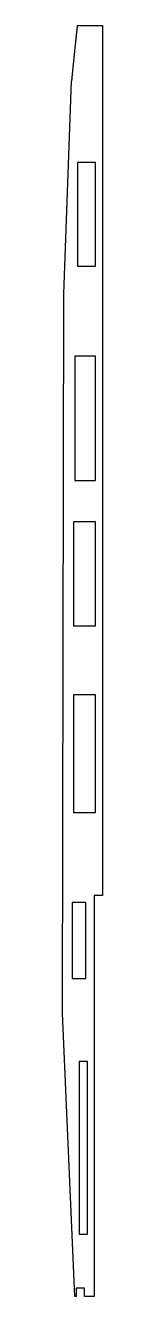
# Model space of a CAD drawing. Header units: millimetres. Extents: x 0 to 29, y 0 to 919.
import ezdxf

# ---------------------------------------------------------------- set-up
doc = ezdxf.new("R2010")
doc.units = ezdxf.units.MM

msp = doc.modelspace()

# ---------------------------------------------------------------- linework, layer by layer
for p, q in [((10.73, 919, 0), (29, 919, 0)), ((29, 919, 0), (29, 907, 0)), ((29, 907, 0), (29, 870, 0)), ((1, 725, 0), (6.54, 878.59, 0)), ((29, 870, 0), (29, 290, 0)), ((24, 820, 0), (11, 820, 0)), ((11, 820, 0), (11, 745, 0)), ((24, 745, 0), (24, 820, 0)), ((11, 745, 0), (24, 745, 0)), ((0, 205, 0), (1, 725, 0)), ((24, 680, 0), (9, 680, 0)), ((9, 680, 0), (9, 590, 0)), ((24, 590, 0), (24, 680, 0)), ((9, 590, 0), (24, 590, 0)), ((24, 560, 0), (8, 560, 0)), ((8, 560, 0), (8, 485, 0)), ((24, 485, 0), (24, 560, 0)), ((8, 485, 0), (24, 485, 0)), ((24, 435, 0), (8, 435, 0)), ((8, 435, 0), (8, 350, 0)), ((24, 350, 0), (24, 435, 0)), ((8, 350, 0), (24, 350, 0)), ((17, 285, 0), (7, 285, 0)), ((7, 285, 0), (7, 230, 0)), ((17, 230, 0), (17, 285, 0)), ((29, 290, 0), (23, 290, 0)), ((23, 290, 0), (23, 0, 0)), ((7, 230, 0), (17, 230, 0)), ((9, 0, 0), (0, 205, 0)), ((18, 170, 0), (12, 170, 0)), ((12, 170, 0), (12, 45, 0)), ((18, 45, 0), (18, 170, 0)), ((12, 45, 0), (18, 45, 0)), ((10, 0, 0), (9, 0, 0)), ((16, 6, 0), (10, 6, 0)), ((10, 6, 0), (10, 0, 0)), ((16, 0, 0), (16, 6, 0)), ((23, 0, 0), (16, 0, 0))]:
    msp.add_line(p, q)
msp.add_open_spline([(10.73, 919, 0), (10.73, 918.95, 0), (10.72, 918.89, 0), (10.72, 918.84, 0), (10.71, 918.78, 0), (10.7, 918.73, 0), (10.42, 916.22, 0), (10.15, 913.77, 0), (9.88, 911.32, 0), (9.62, 908.87, 0), (9.35, 906.42, 0), (8.65, 899.74, 0), (8.21, 895.51, 0), (7.78, 891.28, 0), (7.36, 887.05, 0), (6.94, 882.82, 0), (6.54, 878.59, 0)], degree=6, knots=[0, 0, 0, 0, 0, 0, 0, 0.0026323, 0.0026323, 0.0026323, 0.0026323, 0.0026323, 0.1204453, 0.1204453, 0.1204453, 0.1204453, 0.1204453, 0.3236111, 0.3236111, 0.3236111, 0.3236111, 0.3236111, 0.3236111, 0.3236111])

doc.saveas('drawing.dxf')
